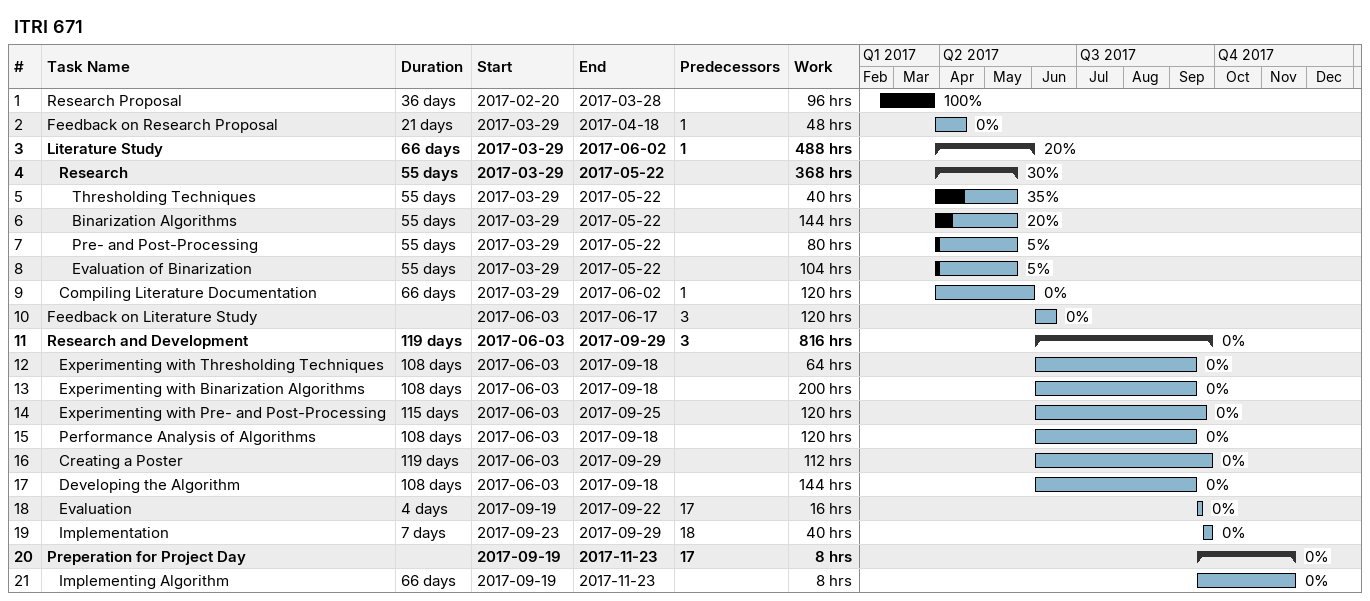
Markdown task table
ITRI 671

| ID | Level | Task | Duration | Start | Finish | Predecessors | % complete | Work (h) |
|---|---|---|---|---|---|---|---|---|
| 1 | 1 | Research Proposal | 36d | 2017-02-20 | 2017-03-28 |  | 100 | 96 |
| 2 | 1 | Feedback on Research Proposal | 21d | 2017-03-29 | 2017-04-18 | 1 | 0 | 48 |
| 3 | 1 | **Literature Study** | 66d | 2017-03-29 | 2017-06-02 | 1 | 20 | 488 |
| 4 | 2 | **Research** | 55d | 2017-03-29 | 2017-05-22 |  | 30 | 368 |
| 5 | 3 | Thresholding Techniques | 55d | 2017-03-29 | 2017-05-22 |  | 35 | 40 |
| 6 | 3 | Binarization Algorithms | 55d | 2017-03-29 | 2017-05-22 |  | 20 | 144 |
| 7 | 3 | Pre- and Post-Processing | 55d | 2017-03-29 | 2017-05-22 |  | 5 | 80 |
| 8 | 3 | Evaluation of Binarization | 55d | 2017-03-29 | 2017-05-22 |  | 5 | 104 |
| 9 | 2 | Compiling Literature Documentation | 66d | 2017-03-29 | 2017-06-02 | 1 | 0 | 120 |
| 10 | 1 | Feedback on Literature Study |  | 2017-06-03 | 2017-06-17 | 3 | 0 | 120 |
| 11 | 1 | **Research and Development** | 119d | 2017-06-03 | 2017-09-29 | 3 | 0 | 816 |
| 12 | 2 | Experimenting with Thresholding Techniques | 108d | 2017-06-03 | 2017-09-18 |  | 0 | 64 |
| 13 | 2 | Experimenting with Binarization Algorithms | 108d | 2017-06-03 | 2017-09-18 |  | 0 | 200 |
| 14 | 2 | Experimenting with Pre- and Post-Processing | 115d | 2017-06-03 | 2017-09-25 |  | 0 | 120 |
| 15 | 2 | Performance Analysis of Algorithms | 108d | 2017-06-03 | 2017-09-18 |  | 0 | 120 |
| 16 | 2 | Creating a Poster | 119d | 2017-06-03 | 2017-09-29 |  | 0 | 112 |
| 17 | 2 | Developing the Algorithm | 108d | 2017-06-03 | 2017-09-18 |  | 0 | 144 |
| 18 | 2 | Evaluation | 4d | 2017-09-19 | 2017-09-22 | 17 | 0 | 16 |
| 19 | 2 | Implementation | 7d | 2017-09-23 | 2017-09-29 | 18 | 0 | 40 |
| 20 | 1 | **Preperation for Project Day** |  | 2017-09-19 | 2017-11-23 | 17 | 0 | 8 |
| 21 | 2 | Implementing Algorithm | 66d | 2017-09-19 | 2017-11-23 |  | 0 | 8 |
